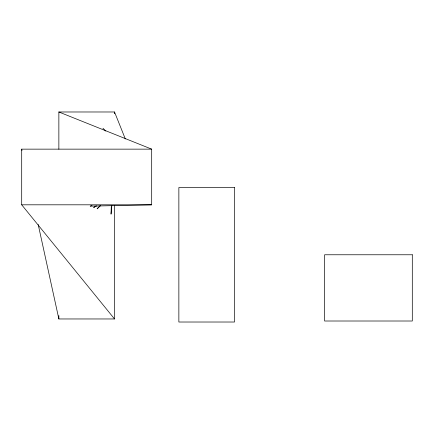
<?xml version="1.0" encoding="UTF-8"?>
<svg xmlns="http://www.w3.org/2000/svg" width="434" height="434" viewBox="0 0 434 434"><rect width="100%" height="100%" fill="white"/><g stroke="black" fill="none" stroke-linecap="round" stroke-linejoin="round"><path stroke-width="0.65" d="M111.299 206.698L111.05 214.141L111.826 205.488M114.478 113.339L114.527 111.983L58.861 111.983L58.861 149.188M100.379 205.559L97.129 208.808L100.514 205.575M95.925 206.085L93.652 207.479L96.554 205.938M92.051 205.526L90.174 206.145L151.688 204.81L151.688 149.144L58.861 111.983M38.187 224.476L58.861 318.963L114.527 318.963L21.7 204.81L21.7 149.144L151.688 149.144M21.7 204.81L151.688 204.81M102.945 128.236L105.782 131.073M125.323 138.956L114.527 111.983L114.527 113.339M21.7 149.144L21.988 150.468M114.527 205.331L114.527 318.963M58.861 315.583L58.861 318.963M234.501 187.537L178.862 187.537L178.862 322.017L234.501 322.017L234.501 187.537M412.3 254.769L324.616 254.769L324.616 321.008L412.3 321.008L412.3 254.769"/></g></svg>
